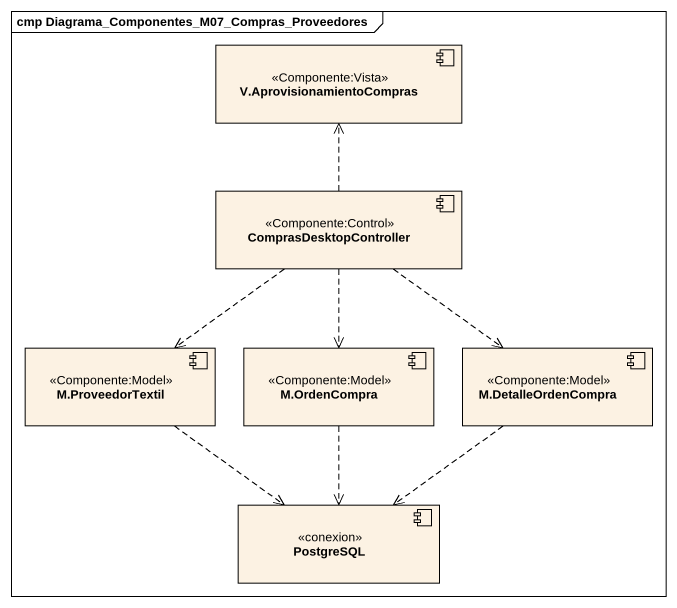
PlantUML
@startuml
mainframe cmp Diagrama_Componentes_M07_Compras_Proveedores
component "V.AprovisionamientoCompras" as V_AprovisionamientoCompras <<Componente:Vista>>
component ComprasDesktopController <<Componente:Control>>
component "M.ProveedorTextil" as M_ProveedorTextil <<Componente:Model>>
component "M.OrdenCompra" as M_OrdenCompra <<Componente:Model>>
component "M.DetalleOrdenCompra" as M_DetalleOrdenCompra <<Componente:Model>>
component PostgreSQL <<conexion>>
ComprasDesktopController .up.> V_AprovisionamientoCompras
ComprasDesktopController ..> M_ProveedorTextil
ComprasDesktopController ..> M_OrdenCompra
ComprasDesktopController ..> M_DetalleOrdenCompra
M_ProveedorTextil ..> PostgreSQL
M_OrdenCompra ..> PostgreSQL
M_DetalleOrdenCompra ..> PostgreSQL
@enduml
